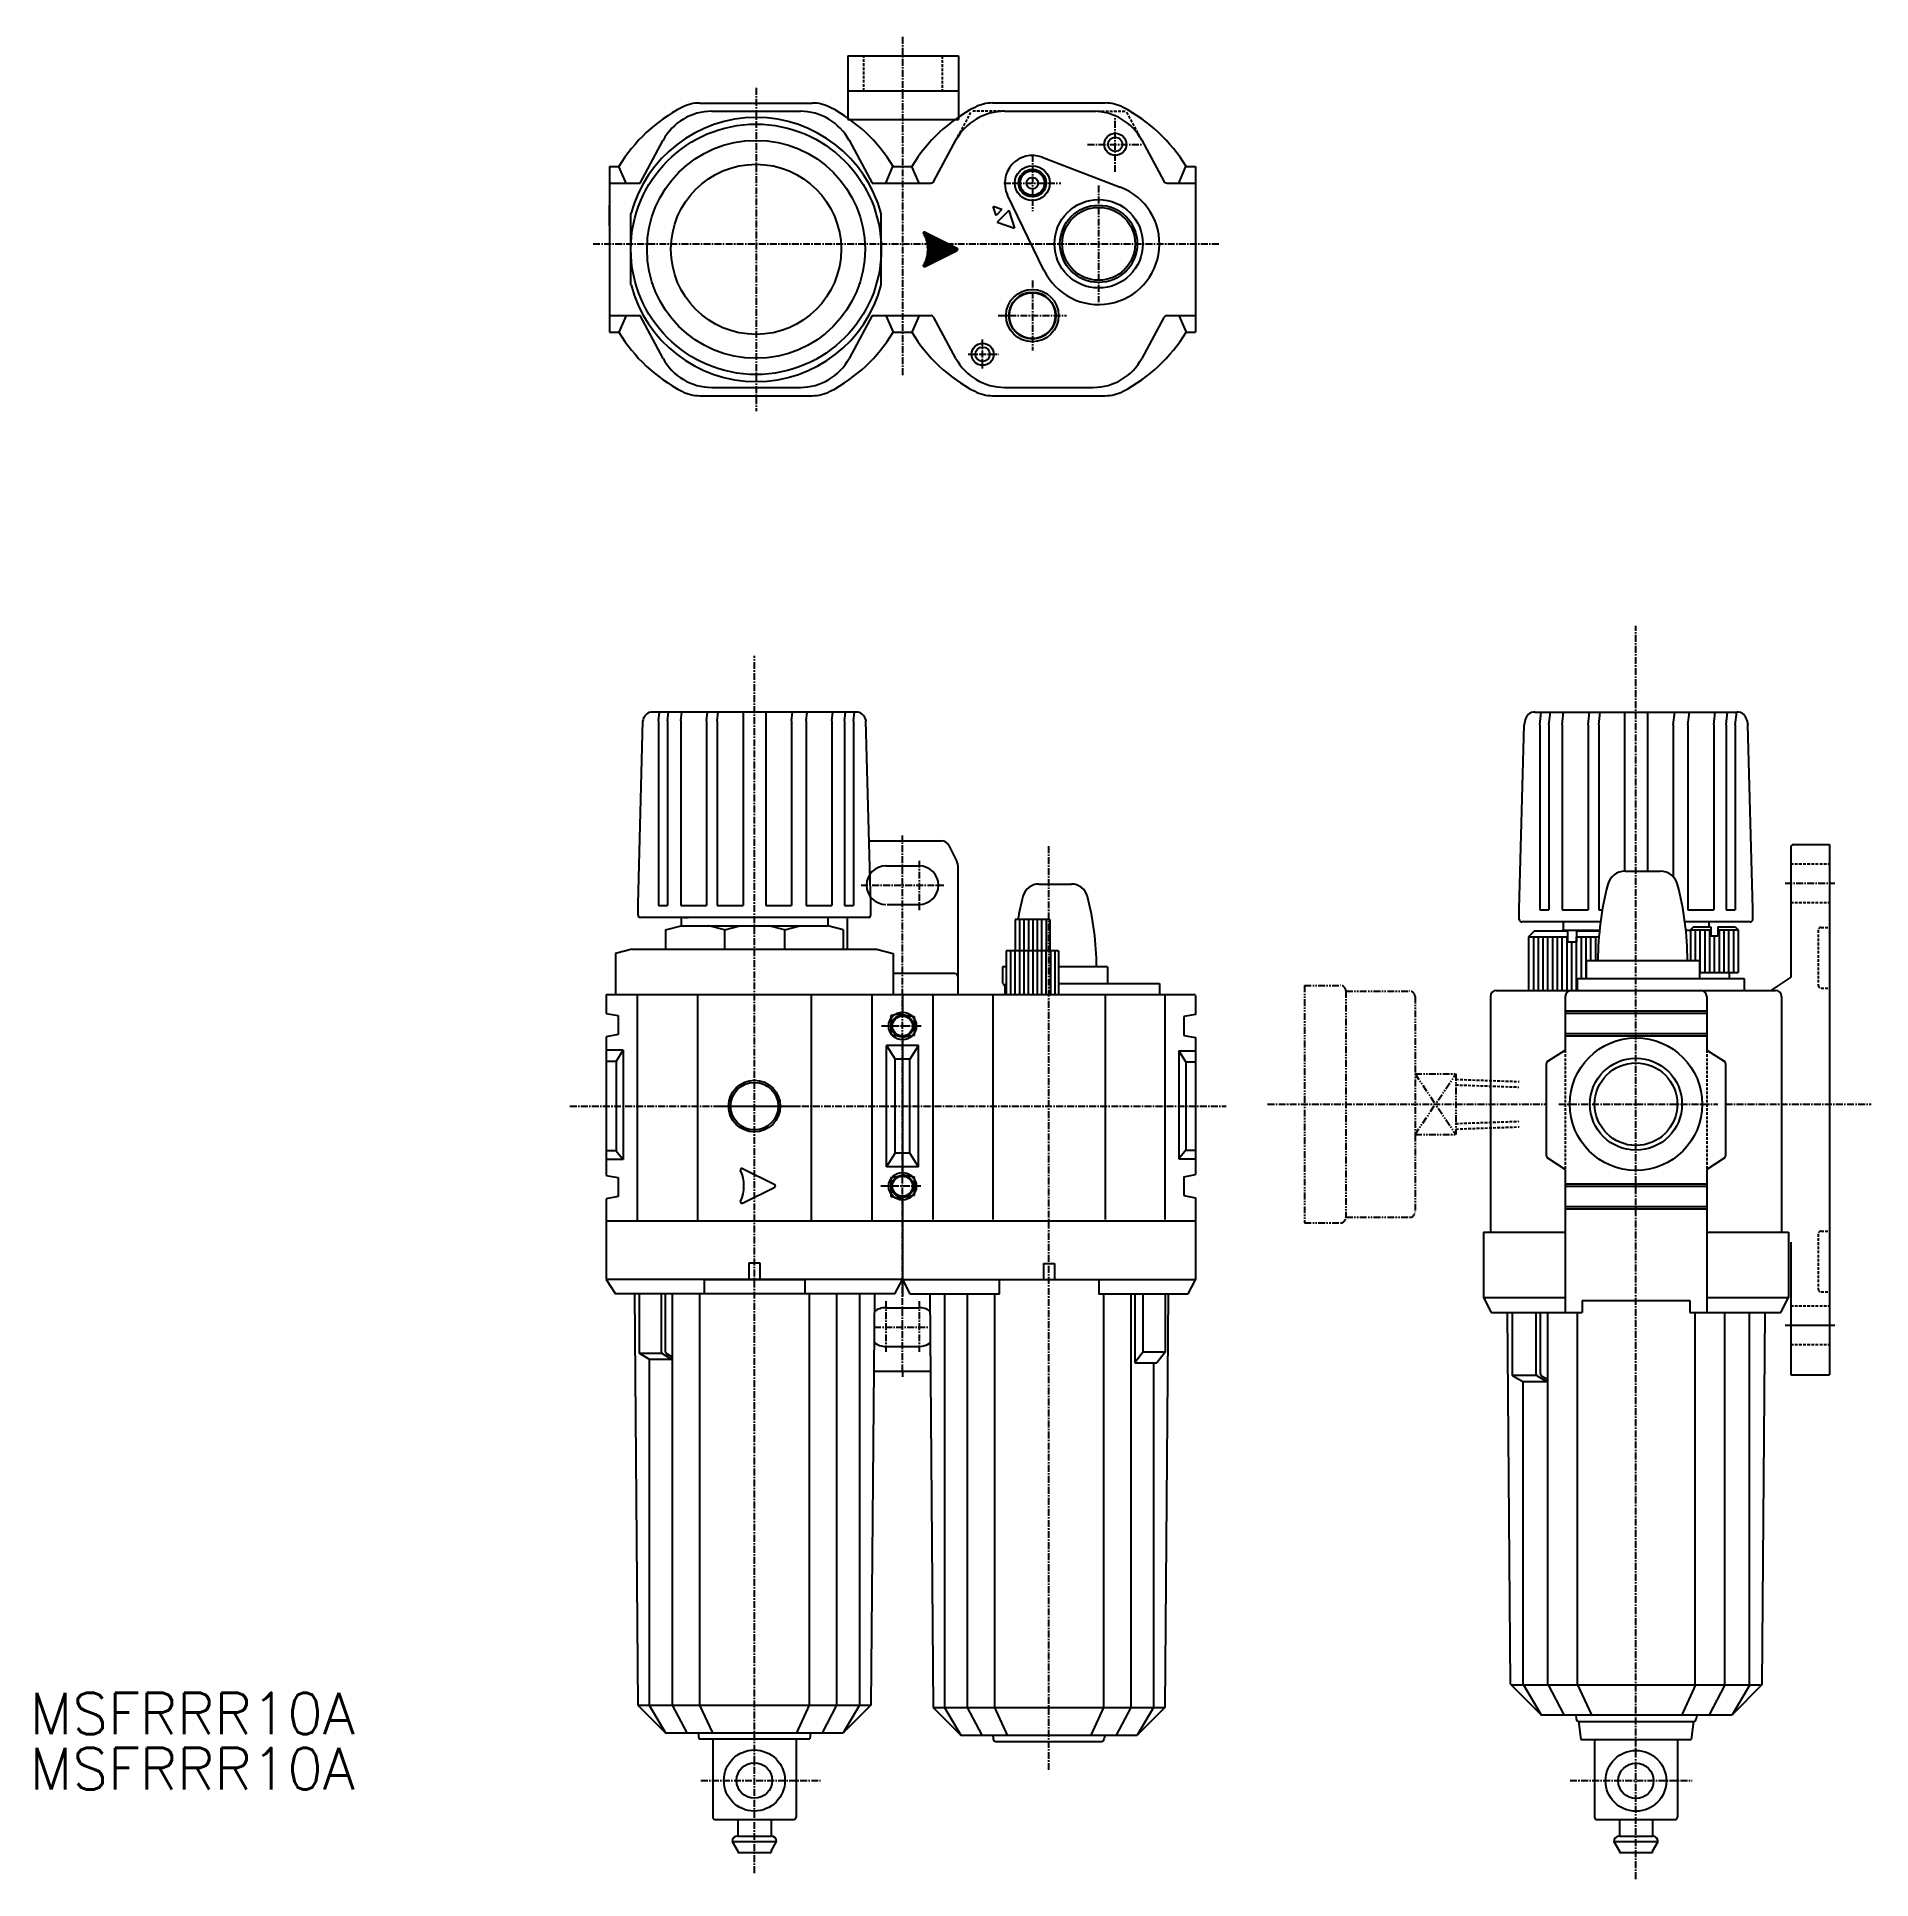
# Model space of a CAD drawing. Extents: x 65 to 397, y 32 to 365.
import ezdxf
from ezdxf.enums import TextEntityAlignment as Align

# ---------------------------------------------------------------- set-up
doc = ezdxf.new("R2010")
doc.units = 0
for name, pattern in [('CENTER', [2, 1.25, -0.25, 0.25, -0.25]), ('DASHED', [0.75, 0.5, -0.25]), ('PHANTOM', [2.5, 1.25, -0.25, 0.25, -0.25, 0.25, -0.25])]:
    doc.linetypes.add(name, pattern=pattern)
doc.layers.get('0').update_dxf_attribs({"linetype": 'CONTINUOUS'})
doc.layers.add('CENTER', color=1, linetype='CENTER')
doc.styles.get("Standard").update_dxf_attribs({"font": 'txt.shx', "bigfont": 'extfont.shx'})

msp = doc.modelspace()

# ---------------------------------------------------------------- linework, layer by layer
at = {"color": 7, "linetype": 'CONTINUOUS'}
for p, q in [((211.38, 361.92), (211.38, 350.45)), ((211.38, 361.92), (231.38, 361.92)), ((231.38, 361.92), (231.38, 350.45)), ((211.38, 355.6), (231.38, 355.6)), ((184.58, 353.41), (204.95, 353.41)), ((186.74, 351.91), (202.79, 351.91)), ((211.38, 350.45), (231.38, 350.45)), ((237.58, 353.42), (257.95, 353.42)), ((239.74, 351.92), (255.79, 351.92)), ((173.77, 338.91), (177.94, 346.66)), ((211.6, 346.66), (215.77, 338.91)), ((226.94, 339.24), (230.93, 346.66)), ((246.55, 343.59), (260.69, 338.19)), ((264.6, 346.66), (268.59, 339.24)), ((168.27, 341.91), (169.95, 341.91)), ((168.27, 341.91), (168.27, 311.92)), ((171.27, 338.91), (169.95, 341.91)), ((218.27, 338.91), (219.52, 341.91)), ((219.59, 341.91), (221.27, 341.91)), ((221.27, 341.92), (222.95, 341.92)), ((224.27, 338.91), (222.95, 341.92)), ((271.27, 338.91), (272.52, 341.92)), ((272.59, 341.92), (274.27, 341.92)), ((274.27, 341.92), (274.27, 311.92)), ((168.27, 338.91), (173.77, 338.91)), ((215.77, 338.91), (221.27, 338.91)), ((221.27, 338.91), (226.39, 338.91)), ((269.14, 338.91), (274.27, 338.91)), ((168.27, 331.17), (168.27, 334.92)), ((239.27, 334.12), (237.68, 334.66)), ((238.21, 333.06), (237.68, 334.66)), ((239.27, 334.12), (238.21, 333.06)), ((240.51, 333.95), (238.39, 331.83)), ((246.87, 323.12), (240.27, 336.73)), ((240.51, 333.95), (241.57, 330.77)), ((172.13, 320.51), (172.13, 333.32)), ((217.42, 320.51), (217.42, 333.32)), ((238.39, 331.83), (241.57, 330.77)), ((225.02, 329.76), (225.3, 330.04)), ((229.18, 325.73), (225.03, 329.88)), ((225.03, 323.95), (229.18, 328.1)), ((225.11, 329.59), (225.47, 329.96)), ((229.35, 325.81), (225.14, 330.02)), ((225.14, 323.81), (229.35, 328.02)), ((229.01, 325.64), (225.15, 329.5)), ((225.16, 324.34), (229.01, 328.19)), ((225.19, 329.42), (225.64, 329.87)), ((225.27, 329.25), (225.81, 329.79)), ((225.35, 330.02), (231.15, 327.12)), ((225.35, 329.07), (225.98, 329.7)), ((228.84, 325.56), (225.36, 329.04)), ((225.37, 324.8), (228.84, 328.27)), ((225.42, 328.89), (226.15, 329.62)), ((225.43, 323.85), (229.51, 327.94)), ((229.52, 325.9), (225.44, 329.97)), ((225.48, 328.71), (226.31, 329.54)), ((228.68, 325.48), (225.5, 328.65)), ((225.51, 325.19), (228.67, 328.36)), ((225.54, 328.51), (226.48, 329.45)), ((225.6, 328.31), (226.65, 329.37)), ((225.6, 325.54), (228.5, 328.44)), ((228.51, 325.39), (225.6, 328.3)), ((225.65, 328.11), (226.82, 329.28)), ((225.67, 325.86), (228.33, 328.53)), ((228.34, 325.31), (225.67, 327.97)), ((225.69, 327.9), (226.99, 329.2)), ((225.72, 327.68), (227.16, 329.11)), ((225.72, 326.17), (228.17, 328.61)), ((228.17, 325.22), (225.72, 327.67)), ((225.75, 327.45), (227.32, 329.03)), ((225.75, 326.45), (228, 328.69)), ((228, 325.14), (225.75, 327.39)), ((225.76, 327.22), (227.49, 328.95)), ((225.77, 326.97), (227.66, 328.86)), ((225.77, 326.72), (227.83, 328.78)), ((227.83, 325.05), (225.77, 327.12)), ((227.67, 324.97), (225.77, 326.86)), ((225.93, 324.1), (229.68, 327.85)), ((229.69, 325.98), (225.95, 329.72)), ((226.44, 324.36), (229.85, 327.77)), ((229.85, 326.06), (226.45, 329.47)), ((226.95, 324.61), (230.02, 327.68)), ((230.02, 326.15), (226.96, 329.21)), ((227.45, 324.86), (230.19, 327.6)), ((230.19, 326.23), (227.46, 328.96)), ((227.96, 325.12), (230.36, 327.52)), ((230.36, 326.32), (227.97, 328.71)), ((228.46, 325.37), (230.52, 327.43)), ((230.53, 326.4), (228.47, 328.46)), ((228.97, 325.62), (230.69, 327.35)), ((230.7, 326.49), (228.98, 328.2)), ((229.47, 325.87), (230.86, 327.26)), ((230.86, 326.57), (229.48, 327.95)), ((229.98, 326.13), (231.03, 327.18)), ((231.03, 326.65), (229.99, 327.7)), ((230.48, 326.38), (231.19, 327.09)), ((231.2, 326.74), (230.49, 327.45)), ((230.99, 326.63), (231.27, 326.92)), ((231.27, 326.92), (231, 327.19)), ((225.31, 323.8), (225.02, 324.08)), ((225.48, 323.88), (225.11, 324.24)), ((225.65, 323.96), (225.19, 324.41)), ((225.81, 324.04), (225.27, 324.58)), ((225.35, 323.81), (231.15, 326.71)), ((225.98, 324.13), (225.35, 324.76)), ((226.15, 324.21), (225.42, 324.94)), ((226.32, 324.3), (225.49, 325.13)), ((226.49, 324.38), (225.55, 325.32)), ((226.66, 324.47), (225.6, 325.52)), ((226.82, 324.55), (225.65, 325.73)), ((226.99, 324.63), (225.69, 325.94)), ((227.16, 324.72), (225.72, 326.16)), ((227.33, 324.8), (225.75, 326.38)), ((227.5, 324.89), (225.76, 326.62)), ((168.27, 314.92), (173.77, 314.92)), ((171.27, 314.92), (169.95, 311.92)), ((177.94, 307.17), (173.77, 314.92)), ((215.77, 314.92), (211.6, 307.17)), ((215.77, 314.92), (221.27, 314.92)), ((218.27, 314.92), (219.59, 311.92)), ((221.27, 314.92), (226.39, 314.92)), ((224.27, 314.92), (222.95, 311.92)), ((230.93, 307.17), (226.94, 314.59)), ((268.59, 314.59), (264.6, 307.17)), ((269.14, 314.92), (274.27, 314.92)), ((271.27, 314.92), (272.59, 311.92)), ((168.27, 311.92), (169.95, 311.92)), ((219.59, 311.92), (221.27, 311.92)), ((221.27, 311.92), (222.95, 311.92)), ((272.59, 311.92), (274.27, 311.92)), ((184.58, 300.42), (204.95, 300.42)), ((186.74, 301.92), (202.79, 301.92)), ((237.58, 300.42), (257.95, 300.42)), ((239.74, 301.92), (255.79, 301.92)), ((173.41, 208.35), (174.3, 241.57)), ((174.33, 241.75), (174.3, 241.57)), ((212.89, 243.16), (176.05, 243.16)), ((177.11, 241.57), (177.29, 243.16)), ((177.11, 241.57), (177.11, 208.15)), ((178.75, 241.57), (178.94, 243.16)), ((178.75, 241.57), (178.75, 208.15)), ((181.15, 241.57), (181.33, 243.16)), ((181.15, 241.57), (181.15, 208.15)), ((185.81, 241.57), (185.99, 243.16)), ((185.81, 241.57), (185.81, 208.15)), ((187.75, 241.57), (187.93, 243.16)), ((187.75, 241.57), (187.75, 208.15)), ((192.41, 243.16), (192.41, 208.15)), ((196.53, 243.16), (196.53, 208.15)), ((201.19, 241.57), (201.37, 243.16)), ((201.19, 241.57), (201.19, 208.15)), ((203.84, 241.57), (204.02, 243.16)), ((203.84, 241.57), (203.84, 208.15)), ((208.51, 241.57), (208.69, 243.16)), ((208.51, 241.57), (208.51, 208.15)), ((210.75, 241.57), (210.93, 243.16)), ((210.75, 241.57), (210.75, 208.15)), ((212.39, 241.57), (212.57, 243.16)), ((212.39, 241.57), (212.39, 208.15)), ((214.61, 241.75), (214.64, 241.57)), ((215.53, 208.35), (214.64, 241.57)), ((332.9, 207.54), (333.79, 240.86)), ((333.97, 241.74), (333.79, 240.86)), ((335.69, 243.16), (372.34, 243.16)), ((336.61, 240.86), (336.87, 243.16)), ((336.61, 240.86), (336.61, 207.34)), ((338.26, 240.86), (338.52, 243.16)), ((338.26, 240.86), (338.26, 207.34)), ((340.66, 240.86), (340.92, 243.16)), ((340.66, 240.86), (340.66, 207.34)), ((345.34, 240.86), (345.6, 243.16)), ((345.34, 240.86), (345.34, 207.34)), ((347.28, 240.86), (347.54, 243.16)), ((347.28, 240.86), (347.28, 207.34)), ((351.95, 243.16), (351.95, 214.36)), ((356.08, 243.16), (356.08, 214.36)), ((360.75, 240.86), (361.02, 243.16)), ((360.75, 240.86), (360.75, 213.35)), ((363.41, 240.86), (363.68, 243.16)), ((363.41, 240.86), (363.41, 207.34)), ((368.09, 240.86), (368.35, 243.16)), ((368.09, 240.86), (368.09, 207.34)), ((370.33, 240.86), (370.6, 243.16)), ((370.33, 240.86), (370.33, 207.34)), ((371.98, 240.86), (372.25, 243.16)), ((371.98, 240.86), (371.98, 207.34)), ((374.07, 241.74), (374.24, 240.86)), ((375.13, 207.54), (374.24, 240.86)), ((215.22, 219.81), (228.34, 219.81)), ((229.68, 218.98), (231.11, 216.12)), ((382.01, 218.66), (382.01, 195.16)), ((382.51, 219.16), (389.01, 219.16)), ((389.01, 219.16), (389.01, 123.16)), ((218.27, 215.31), (224.27, 215.31)), ((231.27, 215.45), (231.27, 192.03)), ((352.05, 214.36), (358.4, 214.36)), ((389.01, 214.16), (389.01, 193.16)), ((245.96, 212), (251.84, 212)), ((173.41, 206.41), (173.41, 208.35)), ((177.11, 208.15), (178.75, 208.15)), ((181.15, 208.15), (185.81, 208.15)), ((187.75, 208.15), (192.41, 208.15)), ((196.53, 208.15), (201.19, 208.15)), ((203.84, 208.15), (208.51, 208.15)), ((210.75, 208.15), (212.39, 208.15)), ((215.53, 206.41), (215.53, 208.35)), ((218.47, 208.31), (224.27, 208.31)), ((332.9, 205.6), (332.9, 207.54)), ((336.61, 207.34), (338.26, 207.34)), ((340.66, 207.34), (345.34, 207.34)), ((347.28, 207.34), (347.91, 207.34)), ((363.41, 207.34), (368.09, 207.34)), ((370.33, 207.34), (371.98, 207.34)), ((375.13, 205.6), (375.13, 207.54)), ((215.09, 205.97), (173.85, 205.97)), ((178.39, 203.71), (181.2, 204.46)), ((178.39, 203.71), (178.39, 200.24)), ((181.2, 205.97), (181.2, 204.46)), ((181.2, 204.46), (207.73, 204.46)), ((181.69, 205.97), (182.48, 205.97)), ((181.69, 205.97), (182.48, 205.97)), ((207.25, 205.97), (182.48, 205.97)), ((189.04, 203.71), (186.23, 204.46)), ((189.04, 203.71), (191.85, 204.46)), ((189.04, 203.71), (189.04, 200.24)), ((199.89, 203.71), (197.08, 204.46)), ((199.89, 203.71), (202.7, 204.46)), ((199.89, 203.71), (199.89, 200.24)), ((207.73, 205.97), (207.73, 204.46)), ((210.54, 203.71), (207.73, 204.46)), ((210.54, 203.71), (210.54, 200.24)), ((211.27, 205.97), (211.27, 200.24)), ((247.93, 205.57), (241.65, 205.57)), ((241.65, 205.57), (241.65, 199.95)), ((242.45, 205.57), (242.45, 199.95)), ((243.25, 205.57), (243.25, 199.95)), ((244.05, 205.57), (244.05, 199.95)), ((244.85, 205.57), (244.85, 199.95)), ((245.65, 205.57), (245.65, 199.95)), ((246.45, 205.57), (246.45, 199.95)), ((247.25, 205.57), (247.25, 199.95)), ((247.93, 205.57), (247.93, 199.95)), ((347.58, 205.16), (333.34, 205.16)), ((335.65, 203.56), (334.57, 202.48)), ((335.65, 203.56), (341.62, 203.56)), ((340.44, 203.56), (340.81, 203.66)), ((340.81, 205.16), (340.81, 203.66)), ((340.81, 203.66), (347.41, 203.66)), ((341.62, 203.56), (341.62, 201.55)), ((343.22, 203.56), (347.4, 203.56)), ((343.22, 203.56), (343.22, 201.55)), ((346.19, 203.56), (345.81, 203.66)), ((374.69, 205.16), (362.87, 205.16)), ((363.05, 203.66), (363.87, 203.66)), ((364.41, 204.25), (363.87, 203.71)), ((363.87, 203.71), (367.54, 203.71)), ((363.87, 203.71), (363.87, 198.16)), ((364.41, 204.25), (367.54, 204.25)), ((364.73, 203.71), (364.73, 198.16)), ((365.59, 203.71), (365.59, 196)), ((366.46, 203.71), (366.46, 196)), ((367.21, 205.16), (367.21, 204.25)), ((367.32, 203.71), (367.32, 196)), ((367.54, 204.25), (367.54, 202.63)), ((368.83, 204.25), (371.97, 204.25)), ((368.83, 204.25), (368.83, 202.63)), ((368.83, 203.71), (372.51, 203.71)), ((369.05, 203.71), (369.05, 196)), ((369.91, 203.71), (369.91, 196)), ((370.78, 203.71), (370.78, 196)), ((371.64, 203.71), (371.64, 196)), ((371.97, 204.25), (372.51, 203.71)), ((372.51, 203.71), (372.51, 196)), ((172.36, 200.24), (169.35, 199.43)), ((172.36, 200.24), (216.57, 200.24)), ((216.57, 200.24), (219.59, 199.43)), ((334.57, 202.48), (341.62, 202.48)), ((334.57, 202.48), (334.57, 192.76)), ((335.44, 202.48), (335.44, 192.76)), ((336.3, 202.48), (336.3, 192.76)), ((337.17, 202.48), (337.17, 192.76)), ((338.03, 202.48), (338.03, 192.76)), ((338.89, 202.48), (338.89, 192.76)), ((339.76, 202.48), (339.76, 192.76)), ((340.62, 202.48), (340.62, 192.76)), ((341.49, 202.48), (341.49, 192.76)), ((341.62, 201.55), (343.22, 201.55)), ((342.35, 201.55), (342.35, 192.76)), ((343.21, 202.48), (343.21, 192.76)), ((343.22, 202.48), (347.3, 202.48)), ((344.08, 202.48), (344.08, 194.92)), ((344.94, 202.48), (344.94, 194.92)), ((345.81, 202.48), (345.81, 198.16)), ((346.67, 202.48), (346.67, 198.16)), ((367.54, 202.63), (368.83, 202.63)), ((368.19, 202.63), (368.19, 196)), ((169.35, 199.43), (169.35, 194.21)), ((219.59, 199.43), (219.59, 192.03)), ((240.03, 197.03), (239.39, 197.03)), ((239.39, 197.03), (239.39, 194.03)), ((240.03, 199.95), (240.03, 192.03)), ((249.53, 199.95), (240.03, 199.95)), ((240.83, 199.95), (240.83, 192.03)), ((241.63, 199.95), (241.63, 192.03)), ((242.43, 199.95), (242.43, 192.03)), ((243.23, 199.95), (243.23, 192.03)), ((244.03, 199.95), (244.03, 192.03)), ((244.83, 199.95), (244.83, 192.03)), ((245.63, 199.95), (245.63, 192.03)), ((246.43, 199.95), (246.43, 192.03)), ((247.23, 199.95), (247.23, 192.03)), ((248.03, 199.95), (248.03, 192.03)), ((248.83, 199.95), (248.83, 192.03)), ((249.53, 199.95), (249.53, 192.03)), ((258.39, 197.03), (249.53, 197.03)), ((258.39, 197.03), (258.39, 194.03)), ((344.97, 198.16), (344.97, 194.92)), ((344.97, 198.16), (365.49, 198.16)), ((365.49, 198.16), (365.49, 194.92)), ((169.35, 194.21), (169.35, 192.03)), ((230.77, 195.81), (219.59, 195.81)), ((239.42, 193.81), (240.03, 193.81)), ((239.77, 193.81), (240.03, 193.81)), ((239.77, 193.81), (239.77, 192.03)), ((249.53, 194.03), (258.39, 194.03)), ((249.53, 194.03), (267.77, 194.03)), ((267.77, 194.03), (267.77, 192.03)), ((343.35, 194.92), (343.35, 192.76)), ((343.35, 194.92), (373.59, 194.92)), ((365.49, 196), (372.51, 196)), ((370.89, 196), (370.89, 194.92)), ((373.59, 194.92), (373.59, 192.76)), ((382.01, 195.16), (378.41, 192.76)), ((167.66, 192.03), (167.66, 188.59)), ((167.66, 192.03), (221.27, 192.03)), ((173.23, 192.03), (173.23, 151.07)), ((184.2, 192.03), (184.2, 151.07)), ((204.73, 192.03), (204.73, 151.07)), ((215.7, 192.03), (215.7, 151.07)), ((221.27, 192.03), (221.27, 188.59)), ((221.27, 192.03), (267.77, 192.03)), ((221.27, 191.81), (221.27, 188.41)), ((226.77, 192.03), (226.77, 151.31)), ((237.62, 192.03), (237.62, 151.31)), ((257.92, 192.03), (257.92, 151.31)), ((267.77, 192.03), (274.27, 192.03)), ((268.77, 192.03), (268.77, 151.31)), ((274.27, 191.81), (274.27, 188.41)), ((327.66, 191.68), (327.66, 149.02)), ((328.74, 192.76), (379.29, 192.76)), ((341.22, 191.68), (341.22, 181.96)), ((366.81, 191.68), (366.81, 181.96)), ((380.37, 191.68), (380.37, 149.02)), ((167.66, 188.59), (169.79, 188.19)), ((169.79, 188.19), (169.79, 184.75)), ((221.27, 188.59), (219.14, 188.19)), ((219.14, 188.19), (219.14, 184.75)), ((221.27, 188.41), (223.37, 188.01)), ((223.37, 188.01), (223.37, 184.61)), ((274.27, 188.41), (272.17, 188.01)), ((272.17, 188.01), (272.17, 184.61)), ((341.22, 189.09), (366.81, 189.09)), ((341.22, 188.65), (366.81, 188.65)), ((169.79, 184.75), (167.66, 184.35)), ((167.66, 184.35), (167.66, 159.26)), ((219.14, 184.75), (221.27, 184.35)), ((223.37, 184.61), (221.27, 184.21)), ((221.27, 184.35), (221.27, 159.26)), ((221.27, 184.21), (221.27, 159.41)), ((272.17, 184.61), (274.27, 184.21)), ((274.27, 184.21), (274.27, 159.41)), ((341.22, 184.98), (366.81, 184.98)), ((341.22, 184.55), (366.81, 184.55)), ((170.7, 181.92), (167.66, 181.92)), ((169.43, 179.9), (170.7, 181.92)), ((170.7, 181.92), (170.7, 162.16)), ((218.37, 182.81), (219.92, 180.31)), ((224.17, 182.81), (218.37, 182.81)), ((218.37, 160.81), (218.37, 182.81)), ((222.62, 180.31), (219.92, 180.31)), ((219.92, 163.31), (219.92, 180.31)), ((224.17, 182.81), (222.62, 180.31)), ((222.62, 163.31), (222.62, 180.31)), ((224.17, 160.81), (224.17, 182.81)), ((271.27, 181.81), (274.27, 181.81)), ((272.52, 179.81), (271.27, 181.81)), ((271.27, 181.81), (271.27, 162.27)), ((338.07, 179.96), (341.22, 181.96)), ((366.81, 181.96), (369.96, 179.96)), ((169.43, 179.9), (167.66, 179.9)), ((169.43, 179.9), (169.43, 163.71)), ((272.52, 179.81), (274.27, 179.81)), ((272.52, 179.81), (272.52, 163.81)), ((337.81, 162.81), (337.81, 179.5)), ((370.21, 179.5), (370.21, 162.81)), ((169.43, 163.71), (167.66, 163.71)), ((169.43, 163.71), (170.7, 162.16)), ((272.52, 163.81), (271.27, 162.27)), ((272.52, 163.81), (274.27, 163.81)), ((170.7, 162.16), (167.66, 162.16)), ((192.33, 160.51), (198.14, 157.6)), ((218.37, 160.81), (219.92, 163.31)), ((224.17, 160.81), (218.37, 160.81)), ((222.62, 163.31), (219.92, 163.31)), ((224.17, 160.81), (222.62, 163.31)), ((271.27, 162.27), (274.27, 162.27)), ((341.22, 160.36), (338.07, 162.36)), ((341.22, 160.36), (341.22, 134.44)), ((369.96, 162.36), (366.81, 160.36)), ((366.81, 160.36), (366.81, 134.44)), ((167.66, 159.26), (169.79, 158.86)), ((169.79, 158.86), (169.79, 155.42)), ((192.33, 154.24), (198.14, 157.15)), ((219.14, 158.86), (221.27, 159.26)), ((219.14, 158.86), (219.14, 155.42)), ((221.27, 159.41), (223.37, 159.01)), ((223.37, 159.01), (223.37, 155.61)), ((272.17, 159.01), (274.27, 159.41)), ((272.17, 159.01), (272.17, 155.61)), ((341.22, 157.77), (366.81, 157.77)), ((341.22, 157.33), (366.81, 157.33)), ((169.79, 155.42), (167.66, 155.02)), ((167.66, 155.02), (167.66, 140.41)), ((219.14, 155.42), (221.27, 155.02)), ((223.37, 155.61), (221.27, 155.21)), ((221.27, 155.21), (221.27, 140.41)), ((221.27, 155.02), (221.27, 137.42)), ((272.17, 155.61), (274.27, 155.21)), ((274.27, 155.21), (274.27, 140.36)), ((341.22, 153.66), (366.81, 153.66)), ((167.66, 151.07), (221.27, 151.07)), ((203.57, 151.07), (221.27, 151.07)), ((221.27, 151.07), (274.27, 151.07)), ((341.22, 153.23), (366.81, 153.23)), ((326.39, 149.02), (326.39, 137.14)), ((326.39, 149.02), (341.22, 149.02)), ((366.81, 149.02), (381.63, 149.02)), ((381.63, 149.02), (381.63, 137.14)), ((382.01, 147.16), (382.01, 123.16)), ((193.45, 143.45), (193.45, 140.41)), ((193.45, 143.45), (195.48, 143.45)), ((195.48, 143.45), (195.48, 140.41)), ((167.66, 140.41), (169.36, 137.81)), ((221.27, 140.41), (167.66, 140.41)), ((185.36, 140.41), (185.36, 137.81)), ((185.36, 140.41), (203.57, 140.41)), ((203.57, 140.41), (203.57, 137.81)), ((219.91, 137.81), (221.27, 140.41)), ((221.27, 140.41), (222.62, 137.81)), ((221.27, 140.41), (274.27, 140.41)), ((238.78, 140.39), (238.78, 138.3)), ((246.78, 143.3), (246.78, 140.38)), ((246.78, 143.3), (248.78, 143.3)), ((248.78, 143.3), (248.78, 140.38)), ((256.78, 140.3), (256.78, 137.81)), ((272.94, 137.81), (274.27, 140.36)), ((219.91, 137.81), (169.36, 137.81)), ((172.75, 137.81), (173.36, 63.38)), ((173.59, 137.81), (173.59, 127.27)), ((177.65, 127.27), (177.65, 137.81)), ((178.41, 127.27), (178.41, 137.81)), ((179.59, 137.81), (179.59, 63.38)), ((184.54, 137.81), (184.54, 63.38)), ((204.39, 137.81), (204.39, 63.38)), ((209.35, 137.81), (209.35, 63.38)), ((213.51, 137.81), (213.51, 63.38)), ((216.18, 137.81), (215.57, 63.38)), ((222.62, 137.81), (238.8, 137.81)), ((222.62, 137.81), (238.78, 137.81)), ((226.21, 137.81), (226.81, 62.93)), ((228.85, 137.81), (228.85, 62.93)), ((233, 137.81), (233, 62.93)), ((237.92, 137.81), (237.92, 62.93)), ((238.78, 138.3), (238.78, 137.81)), ((256.77, 137.81), (272.94, 137.81)), ((256.77, 137.81), (272.94, 137.81)), ((257.65, 137.81), (257.65, 62.93)), ((262.57, 137.81), (262.57, 62.93)), ((263.32, 137.81), (263.32, 125.33)), ((264.85, 127.33), (264.85, 137.81)), ((269.36, 137.81), (268.75, 62.93)), ((268.85, 127.33), (268.85, 137.81)), ((326.39, 137.14), (341.22, 137.14)), ((326.39, 137.14), (327.8, 134.44)), ((366.81, 137.14), (381.63, 137.14)), ((380.23, 134.44), (381.63, 137.14)), ((218.27, 135.31), (224.27, 135.31)), ((327.8, 134.44), (344.29, 134.44)), ((330.68, 134.44), (331.23, 67.24)), ((331.58, 134.44), (331.58, 123.28)), ((335.94, 123.28), (335.94, 134.44)), ((336.76, 123.28), (336.76, 134.44)), ((338.02, 134.44), (338.02, 67.04)), ((343.34, 134.44), (343.34, 67.04)), ((344.29, 136.6), (344.29, 134.44)), ((344.29, 136.6), (363.73, 136.6)), ((363.73, 136.6), (363.73, 134.44)), ((363.73, 134.44), (380.23, 134.44)), ((364.69, 134.44), (364.69, 67.04)), ((370.01, 134.44), (370.01, 67.04)), ((374.49, 134.44), (374.49, 67.04)), ((377.35, 134.44), (376.8, 67.04)), ((173.59, 127.09), (177.7, 127.09)), ((173.74, 127.01), (175.53, 125.95)), ((177.8, 127.01), (179.59, 125.95)), ((178.56, 127.01), (179.59, 126.4)), ((218.27, 128.31), (224.27, 128.31)), ((264.85, 127.33), (263.32, 125.33)), ((264.85, 127.33), (268.85, 127.33)), ((268.85, 127.33), (267.32, 125.33)), ((175.42, 126.02), (175.42, 63.38)), ((179.59, 125.95), (175.53, 125.95)), ((216.07, 123.81), (226.32, 123.81)), ((221.27, 123.81), (221.27, 122.81)), ((263.32, 125.33), (267.32, 125.33)), ((266.71, 125.33), (266.71, 62.93)), ((331.58, 123.1), (336, 123.1)), ((331.74, 123.01), (333.66, 121.87)), ((333.54, 121.94), (333.54, 67.04)), ((338.02, 121.87), (333.66, 121.87)), ((336.1, 123.01), (338.02, 121.87)), ((336.92, 123.01), (338.02, 122.36)), ((382.01, 123.16), (389.01, 123.16)), ((331.23, 67.24), (336.84, 61.64)), ((331.44, 67.04), (376.8, 67.04)), ((331.44, 67.04), (376.8, 67.04)), ((333.64, 67.04), (336.84, 61.64)), ((338.12, 67.04), (340.96, 61.64)), ((343.44, 67.04), (345.94, 61.64)), ((364.79, 67.04), (362.29, 61.64)), ((370.11, 67.04), (367.27, 61.64)), ((376.8, 67.04), (371.4, 61.64)), ((374.59, 67.04), (371.4, 61.64)), ((173.36, 63.38), (178.39, 58.36)), ((173.36, 63.38), (215.57, 63.38)), ((175.42, 63.38), (178.39, 58.36)), ((179.59, 63.38), (182.22, 58.36)), ((184.54, 63.38), (186.86, 58.36)), ((204.39, 63.38), (202.07, 58.36)), ((209.35, 63.38), (206.71, 58.36)), ((215.57, 63.38), (210.54, 58.36)), ((213.51, 63.38), (210.54, 58.36)), ((226.81, 62.93), (231.81, 57.93)), ((226.81, 62.93), (268.75, 62.93)), ((228.85, 62.93), (231.81, 57.93)), ((233, 62.93), (235.62, 57.93)), ((237.92, 62.93), (240.23, 57.93)), ((257.65, 62.93), (255.34, 57.93)), ((262.57, 62.93), (259.94, 57.93)), ((266.71, 62.93), (263.76, 57.93)), ((268.75, 62.93), (263.76, 57.93)), ((336.84, 61.64), (371.4, 61.64)), ((343.1, 61.64), (343.2, 60.88)), ((343.59, 60.44), (344.03, 57.16)), ((343.74, 60.42), (345.42, 60.42)), ((345.42, 60.42), (362.7, 60.42)), ((362.7, 60.42), (364.39, 60.42)), ((364.44, 60.42), (364, 57.16)), ((365.03, 61.64), (364.93, 60.88)), ((178.39, 58.36), (210.54, 58.36)), ((184.28, 58.36), (184.43, 57.25)), ((184.43, 57.25), (204.5, 57.25)), ((186.93, 57.25), (186.93, 43.09)), ((202, 57.25), (202, 43.09)), ((204.65, 58.36), (204.5, 57.25)), ((231.81, 57.93), (263.76, 57.93)), ((237.6, 57.93), (237.69, 57.24)), ((238.18, 56.81), (239.75, 56.81)), ((239.75, 56.81), (255.72, 56.81)), ((255.72, 56.81), (257.28, 56.81)), ((257.87, 57.93), (257.78, 57.24)), ((344.03, 57.16), (364, 57.16)), ((346.51, 57.16), (346.51, 43.06)), ((361.51, 57.16), (361.51, 43.06)), ((187.33, 42.69), (201.6, 42.69)), ((191.45, 42.69), (191.45, 39.67)), ((197.48, 42.69), (197.48, 39.67)), ((346.91, 42.66), (361.11, 42.66)), ((351.01, 42.66), (351.01, 39.66)), ((357.01, 42.66), (357.01, 39.66)), ((190.45, 38.67), (191.45, 36.93)), ((190.45, 38.67), (198.48, 38.67)), ((191.45, 39.67), (197.48, 39.67)), ((191.45, 36.93), (191.45, 36.66)), ((197.48, 36.93), (198.48, 38.67)), ((197.48, 36.93), (197.48, 36.66)), ((350.01, 38.66), (358.01, 38.66)), ((350.01, 38.66), (351.01, 36.93)), ((351.01, 39.66), (357.01, 39.66)), ((351.01, 36.93), (351.01, 36.66)), ((357.01, 36.93), (358.01, 38.66)), ((357.01, 36.93), (357.01, 36.66)), ((191.45, 36.66), (197.48, 36.66)), ((351.01, 36.66), (357.01, 36.66))]:
    msp.add_line(p, q, dxfattribs=at)
at = {"color": 7, "linetype": 'DASHED'}
for p, q in [((214.27, 355.6), (214.27, 361.92)), ((228.48, 361.92), (228.48, 355.6)), ((230.93, 346.66), (233.77, 351.92)), ((239.74, 351.92), (233.77, 351.92)), ((255.79, 351.92), (261.77, 351.92)), ((264.6, 346.66), (261.77, 351.92))]:
    msp.add_line(p, q, dxfattribs=at)
at = {"color": 3, "linetype": 'DASHED'}
for p, q in [((382.01, 215.66), (389.01, 215.66)), ((382.01, 208.66), (389.01, 208.66)), ((387.01, 203.66), (387.01, 193.66)), ((387.51, 204.16), (389.01, 204.16)), ((387.51, 193.16), (389.01, 193.16)), ((341.22, 181.96), (341.22, 160.36)), ((366.81, 181.96), (366.81, 160.36)), ((321.38, 175.66), (332.84, 175.26)), ((321.42, 176.66), (332.87, 176.26)), ((321.38, 168.66), (332.84, 169.06)), ((321.42, 167.66), (332.87, 168.06)), ((387.01, 148.66), (387.01, 138.66)), ((387.51, 149.16), (389.01, 149.16)), ((387.51, 138.16), (389.01, 138.16)), ((382.01, 135.66), (389.01, 135.66)), ((382.01, 128.66), (389.01, 128.66))]:
    msp.add_line(p, q, dxfattribs=at)
at = {"color": 3, "linetype": 'PHANTOM'}
for p, q in [((294.01, 193.66), (300.52, 193.66)), ((294.01, 193.66), (294.01, 150.66)), ((301.52, 192.66), (301.52, 151.66)), ((301.52, 192.64), (313.03, 192.64)), ((314.03, 191.64), (314.03, 152.68)), ((314.03, 177.66), (321.42, 177.66)), ((314.03, 166.66), (321.42, 177.66)), ((314.03, 177.66), (321.42, 166.66)), ((321.42, 177.66), (321.42, 166.66)), ((314.03, 166.66), (321.42, 166.66)), ((294.01, 150.66), (300.52, 150.66)), ((301.52, 151.68), (313.03, 151.68))]:
    msp.add_line(p, q, dxfattribs=at)
at = {"color": 7, "linetype": 'CONTINUOUS'}
for centre, radius in [((194.77, 326.92), 22.66), ((259.77, 345.92), 2), ((259.77, 345.92), 1.3), ((194.77, 326.92), 19.73), ((194.77, 326.92), 15.4), ((244.77, 338.91), 3.15), ((244.77, 338.91), 2.5), ((244.77, 338.91), 2.2), ((244.77, 338.91), 1.05), ((256.77, 327.92), 8), ((256.77, 327.92), 7), ((256.77, 327.92), 6.6), ((244.77, 314.92), 4.75), ((244.77, 314.92), 4.25), ((244.77, 314.92), 4.15), ((235.77, 307.92), 2), ((235.77, 307.92), 1.3), ((221.27, 186.31), 2.5), ((221.27, 186.31), 2), ((221.27, 186.31), 1.82), ((354.01, 172.16), 11.99), ((354.01, 172.16), 7.48), ((194.47, 171.81), 4.68), ((194.47, 171.81), 4.3), ((221.27, 157.31), 2.5), ((221.27, 157.31), 2), ((221.27, 157.31), 2), ((221.27, 157.31), 1.82), ((194.47, 49.72), 5.53), ((354.01, 49.66), 5.5), ((194.47, 49.72), 3.22), ((354.01, 49.66), 3.2)]:
    msp.add_circle(centre, radius, dxfattribs=at)
at = {"color": 3, "linetype": 'CONTINUOUS'}
msp.add_circle((354.01, 172.16), 8.33, dxfattribs=at)
at = {"color": 7, "linetype": 'CONTINUOUS'}
for centre, radius, start, end in [((194.77, 326.92), 29, 117.5802, 148.8526), ((194.78, 327.38), 23.41, 14.7019, 165.2981), ((186.74, 341.91), 10, 90, 151.6992), ((184.58, 346.41), 7, 90, 117.5802), ((202.79, 341.91), 10, 28.3008, 90), ((204.95, 346.41), 7, 62.4198, 90), ((194.77, 326.92), 29, 31.1474, 62.4198), ((247.77, 326.92), 29, 117.5802, 148.8526), ((239.74, 341.92), 10, 90, 151.6992), ((237.58, 346.42), 7, 90, 117.5802), ((255.79, 341.92), 10, 28.3008, 90), ((257.95, 346.42), 7, 62.4198, 90), ((247.77, 326.92), 29, 31.1474, 62.4198), ((244.77, 338.91), 5, 69.1174, 205.8617), ((226.39, 339.54), 0.625, 270, 331.6992), ((256.77, 327.92), 11, 205.8617, 69.1174), ((269.14, 339.54), 0.625, 208.3008, 270), ((225.25, 329.81), 0.229, 63.4349, 209.2023), ((231.04, 326.92), 0.229, 296.5651, 63.4349), ((225.25, 324.02), 0.229, 150.7977, 296.5651), ((194.78, 326.38), 23.39, 194.5272, 345.4728), ((226.39, 314.29), 0.625, 28.3008, 90), ((269.14, 314.29), 0.625, 90, 151.6992), ((194.77, 326.92), 29, 211.1474, 242.4198), ((194.77, 326.92), 29, 297.5802, 328.8526), ((247.77, 326.92), 29, 211.1474, 242.4198), ((247.77, 326.92), 29, 297.5802, 328.8526), ((186.74, 311.92), 10, 208.3008, 270), ((202.79, 311.92), 10, 270, 331.6992), ((239.74, 311.92), 10, 208.3008, 270), ((255.79, 311.92), 10, 270, 331.6992), ((184.58, 307.42), 7, 242.4198, 270), ((204.95, 307.42), 7, 270, 297.5802), ((237.58, 307.42), 7, 242.4198, 270), ((257.95, 307.42), 7, 270, 297.5802), ((176.05, 241.4), 1.75, 90, 168.6901), ((212.89, 241.4), 1.75, 11.3099, 90), ((335.69, 241.4), 1.76, 90, 168.6901), ((372.34, 241.4), 1.76, 11.3099, 90), ((228.34, 218.31), 1.5, 26.5651, 90), ((382.51, 218.66), 0.5, 90, 180), ((218.27, 211.81), 3.5, 90, 270), ((224.27, 211.81), 3.5, 270, 90), ((229.77, 215.45), 1.5, 0, 26.5651), ((352.05, 211.12), 3.24, 90, 165.2075), ((358.4, 211.12), 3.24, 14.7925, 90), ((245.96, 209.01), 3, 90, 165.2075), ((251.84, 209.01), 3, 14.7925, 90), ((401.13, 198.16), 54, 165.2075, 180), ((309.33, 198.16), 54, 0, 14.7925), ((291.33, 197.03), 49.92, 165.2075, 170.1477), ((206.47, 197.03), 49.92, 0, 14.7925), ((173.85, 206.41), 0.439, 180, 270), ((215.09, 206.41), 0.441, 270, 0), ((333.34, 205.6), 0.44, 180, 270), ((374.69, 205.6), 0.442, 270, 0), ((230.77, 195.31), 0.5, 0, 90), ((328.74, 191.68), 1.08, 90, 180), ((342.3, 191.68), 1.08, 90, 180), ((365.73, 191.68), 1.08, 0, 90), ((379.29, 191.68), 1.08, 0, 90), ((338.35, 179.5), 0.54, 122.4123, 180), ((369.67, 179.5), 0.54, 0, 57.5877), ((192.21, 160.28), 0.253, 63.4141, 203.7808), ((185.62, 157.38), 6.95, 336.1775, 23.7808), ((338.35, 162.81), 0.54, 180, 237.5877), ((369.67, 162.81), 0.54, 302.4123, 0), ((198.03, 157.37), 0.253, 296.5442, 63.4141), ((192.21, 154.47), 0.253, 156.1775, 296.5442), ((218.27, 131.81), 3.5, 90, 127.1314), ((224.27, 131.81), 3.5, 55.8406, 90), ((173.89, 127.27), 0.301, 180, 239.4816), ((177.95, 127.27), 0.301, 180, 239.4816), ((178.71, 127.27), 0.301, 180, 239.4816), ((218.27, 131.81), 3.5, 231.9376, 270), ((224.27, 131.81), 3.5, 270, 305.0904), ((331.9, 123.28), 0.324, 180, 239.4816), ((336.26, 123.28), 0.324, 180, 239.4816), ((337.08, 123.28), 0.324, 180, 239.4816), ((343.74, 60.96), 0.54, 187.7485, 270), ((364.39, 60.96), 0.54, 270, 352.2515), ((238.18, 57.31), 0.499, 187.7485, 270), ((257.28, 57.31), 0.499, 270, 352.2515), ((187.33, 43.09), 0.402, 180, 270), ((201.6, 43.09), 0.402, 270, 0), ((346.91, 43.06), 0.4, 180, 270), ((361.11, 43.06), 0.4, 270, 0), ((191.45, 38.67), 1, 90, 180), ((197.48, 38.67), 1, 0, 90), ((351.01, 38.66), 1, 90, 180), ((357.01, 38.66), 1, 0, 90)]:
    msp.add_arc(centre, radius, start, end, dxfattribs=at)
at = {"color": 3, "linetype": 'DASHED'}
for centre, start, end in [((387.51, 203.66), 90, 180), ((387.51, 193.66), 180, 270), ((387.51, 148.66), 90, 180), ((387.51, 138.66), 180, 270)]:
    msp.add_arc(centre, 0.5, start, end, dxfattribs=at)
at = {"color": 3, "linetype": 'PHANTOM'}
for centre, start, end in [((300.52, 192.66), 0, 90), ((313.03, 191.64), 0, 90), ((300.52, 151.66), 270, 0), ((313.03, 152.68), 270, 0)]:
    msp.add_arc(centre, 1, start, end, dxfattribs=at)
at = {"layer": 'CENTER', "color": 1, "linetype": 'CENTER'}
for p, q in [((221.27, 365.39), (221.27, 304.07)), ((194.77, 356.14), (194.77, 297.63)), ((259.77, 340.92), (259.77, 350.92)), ((244.77, 344.03), (244.77, 333.8)), ((254.77, 345.92), (264.77, 345.92)), ((239.6, 338.91), (249.93, 338.91)), ((256.77, 338.47), (256.77, 317.36)), ((165.27, 327.92), (278.76, 327.92)), ((244.77, 321.25), (244.77, 308.58)), ((238.6, 314.92), (250.93, 314.92)), ((235.77, 305.36), (235.77, 310.86)), ((233.17, 307.92), (238.69, 307.92)), ((354.01, 31.86), (354.01, 258.78)), ((194.47, 32.96), (194.51, 253.34)), ((221.27, 123.81), (221.27, 220.81)), ((247.78, 51.63), (247.78, 219.13)), ((224.27, 216.24), (224.27, 207.31)), ((213.77, 211.81), (228.77, 211.81)), ((381.01, 212.16), (390.01, 212.16)), ((224.66, 186.31), (217.49, 186.31)), ((161.07, 171.81), (279.86, 171.81)), ((187.92, 171.81), (202.61, 171.81)), ((287.35, 172.16), (337.81, 172.16)), ((340.07, 172.16), (368.81, 172.16)), ((370.21, 172.16), (396.57, 172.16)), ((224.59, 157.31), (217.35, 157.31)), ((218.27, 136.49), (218.27, 127.31)), ((224.27, 136.49), (224.27, 127.31)), ((216.13, 131.81), (226.26, 131.81)), ((381.01, 132.16), (390.01, 132.16)), ((382.01, 132.16), (389.01, 132.16)), ((184.78, 49.72), (206.46, 49.72)), ((342.08, 49.72), (364.18, 49.72))]:
    msp.add_line(p, q, dxfattribs=at)

# ---------------------------------------------------------------- texts
at = {"color": 7, "linetype": 'CONTINUOUS'}
for p in [(63.33, 61.86), (63.33, 51.86)]:
    msp.add_text('MSFRRR10A', height=7.5, dxfattribs=at).set_placement(p, align=Align.MIDDLE_LEFT)

doc.saveas('drawing.dxf')
